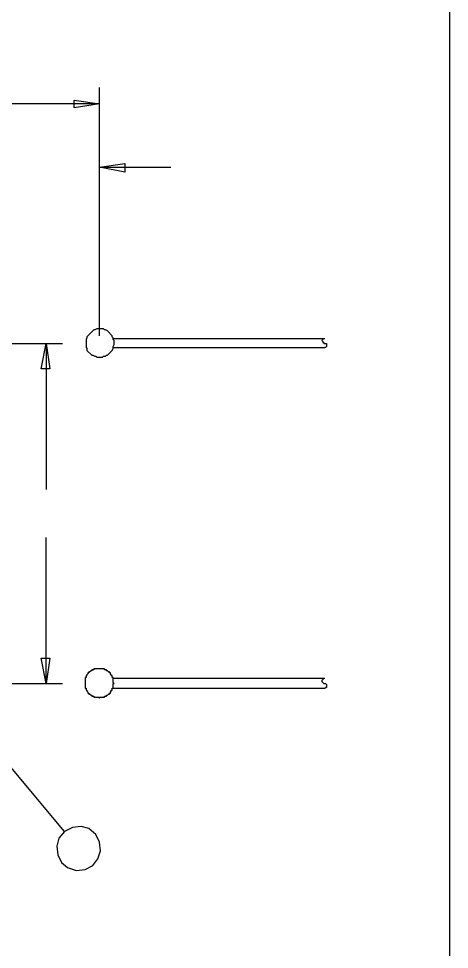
# Model space of a CAD drawing. Extents: x 41 to 1544, y 35 to 1189.
# Drawn here: x 1437.6 to 1543.7, y 497.3 to 726.6 of the extents above; entities that cross this region are included whole.
import ezdxf

# ---------------------------------------------------------------- set-up
doc = ezdxf.new("R2010")
doc.units = 0
doc.layers.add('2345-64C-02_Sort_layout', color=7, linetype='CONTINUOUS')

msp = doc.modelspace()

# ---------------------------------------------------------------- linework, layer by layer
at = {"layer": '2345-64C-02_Sort_layout', "color": 7}
for points in [[(1543.6801, 1188.72), (1543.6801, 35.04)], [(1457.52, 648.48), (1457.52, 709.68)], [(1457.52, 705.6), (1451.28, 704.64), (1451.28, 706.56), (1457.52, 705.6)], [(1457.52, 705.6), (1199.52, 705.6)], [(1457.52, 690), (1463.76, 690.96), (1463.76, 688.8), (1457.52, 690)], [(1457.52, 690), (1475.04, 690)], [(1457.52, 643.2), (1458.24, 643.2), (1458.48, 643.44), (1458.96, 643.44), (1459.2, 643.68), (1459.4399, 643.68), (1460.64, 644.88), (1460.88, 645.36), (1460.88, 645.84), (1461.12, 646.32), (1461.12, 647.28), (1460.88, 647.52), (1460.88, 648), (1460.64, 648.24), (1460.64, 648.48), (1459.4399, 649.68), (1458.96, 649.92), (1458.72, 649.92), (1458.48, 650.16), (1456.7999, 650.16), (1456.3199, 649.92), (1456.08, 649.92), (1454.4, 648.24), (1454.4, 648), (1454.1599, 647.52), (1454.1599, 645.6), (1454.4, 645.36), (1454.4, 644.88), (1455.6, 643.68), (1455.84, 643.68), (1456.3199, 643.44), (1456.5599, 643.44), (1456.7999, 643.2), (1457.52, 643.2)], [(1512.96, 647.76), (1460.88, 647.76)], [(1512.96, 647.76), (1512.48, 647.76), (1512.48, 647.52), (1512.24, 647.28), (1512.48, 647.04), (1512.48, 646.8), (1512.72, 646.8), (1512.72, 646.56), (1512.96, 646.56), (1513.4399, 646.56), (1513.4399, 645.84), (1513.2, 645.6), (1512.96, 645.6)], [(1419.6, 646.56), (1448.4, 646.56)], [(1444.3199, 646.56), (1445.28, 640.32), (1443.12, 640.32), (1444.3199, 646.56)], [(1444.3199, 646.56), (1444.3199, 610.56)], [(1460.88, 645.6), (1512.96, 645.6)], [(1444.3199, 562.8), (1444.3199, 598.8)], [(1444.3199, 562.8), (1443.12, 569.04), (1445.28, 569.04), (1444.3199, 562.8)], [(1457.52, 559.2), (1457.52, 559.44), (1458.72, 559.44), (1458.72, 559.68), (1459.2, 559.68), (1459.2, 559.92), (1459.4399, 559.92), (1459.6799, 560.16), (1459.9199, 560.16), (1459.9199, 560.4), (1460.1599, 560.4), (1460.1599, 560.64), (1460.4, 560.88), (1460.4, 561.12), (1460.64, 561.12), (1460.64, 561.6), (1460.88, 561.6), (1460.88, 562.8), (1461.12, 562.8), (1460.88, 563.04), (1460.88, 564.24), (1460.64, 564.24), (1460.64, 564.72), (1460.4, 564.72), (1460.4, 564.96), (1460.1599, 565.2), (1460.1599, 565.44), (1459.9199, 565.44), (1459.9199, 565.68), (1459.6799, 565.68), (1459.4399, 565.92), (1459.2, 565.92), (1459.2, 566.16), (1458.72, 566.16), (1458.72, 566.4), (1456.08, 566.4), (1456.08, 566.16), (1455.6, 566.16), (1455.6, 565.92), (1455.36, 565.92), (1455.12, 565.68), (1454.88, 565.68), (1454.88, 565.44), (1454.64, 565.44), (1454.64, 565.2), (1454.4, 564.96), (1454.4, 564.72), (1454.1599, 564.72), (1454.1599, 564.24), (1453.9199, 564.24), (1453.9199, 561.6), (1454.1599, 561.6), (1454.1599, 561.12), (1454.4, 561.12), (1454.4, 560.88), (1454.64, 560.64), (1454.64, 560.4), (1454.88, 560.4), (1454.88, 560.16), (1455.12, 560.16), (1455.36, 559.92), (1455.6, 559.92), (1455.6, 559.68), (1456.08, 559.68), (1456.08, 559.44), (1457.2799, 559.44), (1457.52, 559.2)], [(1419.6, 562.8), (1448.4, 562.8)], [(1512.96, 564), (1460.88, 564)], [(1512.96, 564), (1512.72, 564), (1512.24, 563.52), (1512.24, 563.28), (1512.72, 562.8), (1512.96, 562.8), (1513.2, 562.8), (1513.4399, 562.56), (1513.4399, 561.84), (1513.2, 561.84), (1513.2, 561.6), (1512.96, 561.6)], [(1448.88, 526.32), (1420.8, 559.92), (1425.6, 555.6), (1424.16, 554.4), (1420.8, 559.92)], [(1460.88, 561.6), (1512.96, 561.6)], [(1449.6, 517.44), (1451.76, 516.72), (1453.9199, 516.96), (1455.84, 517.92), (1457.0399, 519.6), (1457.76, 521.52), (1457.52, 523.68), (1456.5599, 525.6), (1454.88, 527.04), (1452.96, 527.52), (1450.7999, 527.28), (1448.88, 526.32), (1447.4399, 524.64), (1446.96, 522.72), (1447.2, 520.56), (1448.1599, 518.64), (1449.6, 517.44)]]:
    msp.add_lwpolyline(points, dxfattribs=at)

doc.saveas('drawing.dxf')
